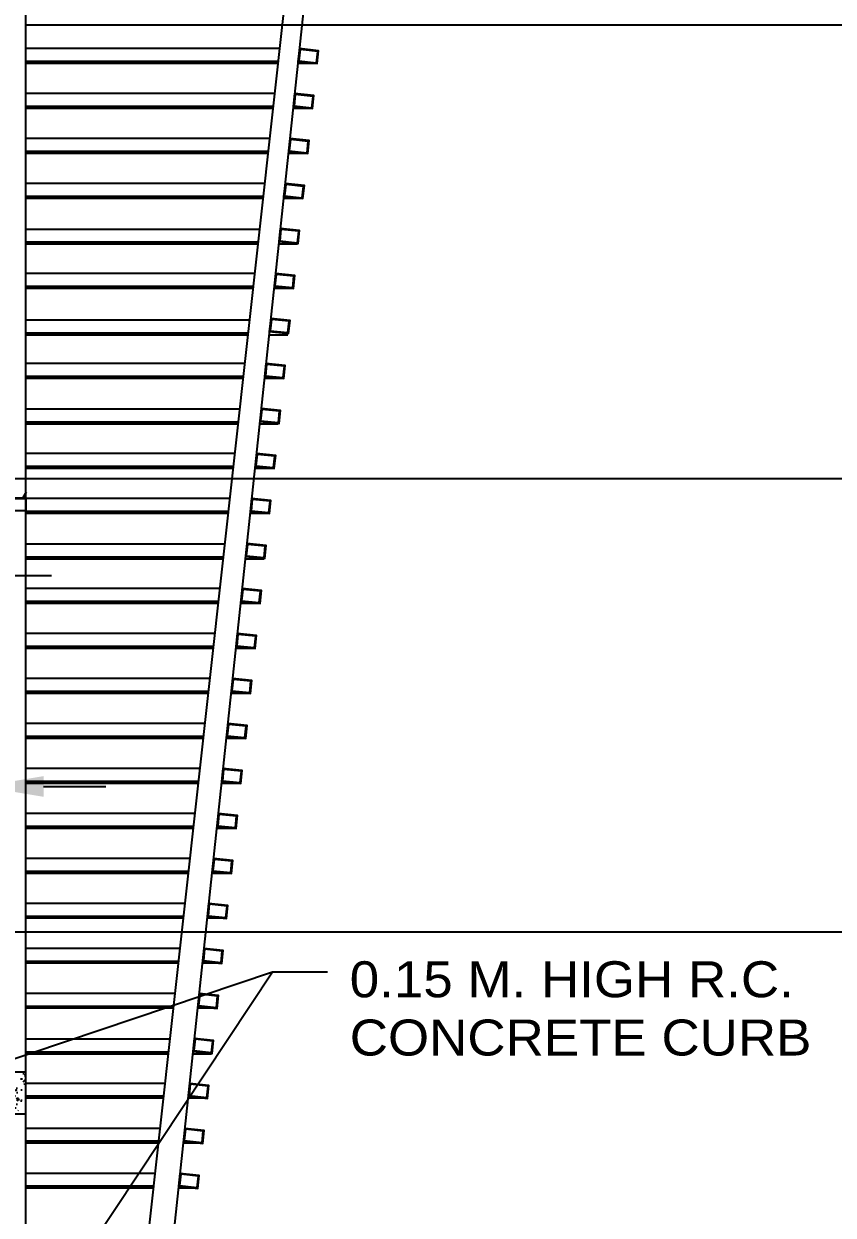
# Model space of a CAD drawing. Header units: millimetres. Extents: x 2148 to 2681, y 758 to 986.
# Drawn here: x 2216.439 to 2219.563, y 856.814 to 861.412 of the extents above; entities that cross this region are included whole.
import ezdxf

# ---------------------------------------------------------------- set-up
doc = ezdxf.new("R2010")
doc.units = ezdxf.units.MM
doc.linetypes.add('HIDDEN', pattern=[0.375, 0.25, -0.125])
for name, color, linetype in [('D', 1, 'Continuous'), ('HATCH', 8, 'Continuous'), ('L1', 1, 'Continuous'), ('Layer1', 5, 'Continuous')]:
    doc.layers.add(name, color=color, linetype=linetype)
doc.styles.add('ARIALNW', font='ARIALN.TTF')
doc.styles.add('MMTX$0$ESMX$0$X-OPTA1D', font='x-opta1d')
doc.dimstyles.new('DIM 200', dxfattribs={"dimtxt": 0.36, "dimasz": 0.35, "dimexe": 0.1, "dimexo": 0, "dimgap": 0.08, "dimtad": 1, "dimlfac": 2, "dimrnd": 0.005, "dimzin": 1, "dimdsep": 46, "dimtxsty": 'ARIALNW', "dimcen": 0.09, "dimclrd": 6, "dimclre": 6, "dimclrt": 13, "dimadec": 0, "dimazin": 0, "dimtfac": 1, "dimtofl": 0, "dimtmove": 2, "dimatfit": 3, "dimfxl": 1, "dimtolj": 1, "dimtzin": 0, "dimarcsym": 0})

# ---------------------------------------------------------------- blocks, each defined once
blk = doc.blocks.new('*D2283')
at = {"layer": 'D', "color": 6, "lineweight": -2, "ltscale": 0.5, "transparency": 16777216}
for p, q in [((2216.5462, 859.6571), (2222.1587, 859.6571)), ((2222.0587, 858.1871), (2222.0587, 859.3771)), ((2216.0391, 857.9071), (2222.1587, 857.9071))]:
    blk.add_line(p, q, dxfattribs=at)
at = {"layer": 'D', "color": 6, "ltscale": 0.5, "transparency": 16777216}
for points in [[(2222.012, 859.3771), (2222.1054, 859.3771), (2222.0587, 859.6571)], [(2222.012, 858.1871), (2222.1054, 858.1871), (2222.0587, 857.9071)]]:
    blk.add_solid(points, dxfattribs=at)
at = {"layer": 'Defpoints', "color": 0, "ltscale": 0.5, "transparency": 16777216}
for p in [(2216.5462, 859.6571), (2222.0587, 859.6571), (2216.0391, 857.9071, 0)]:
    blk.add_point(p, dxfattribs=at)
at = {"layer": 'D', "color": 13, "ltscale": 0.5, "transparency": 16777216, "insert": (2221.7949, 858.7821), "char_height": 0.36, "attachment_point": 5, "rotation": 90, "style": 'ARIALNW'}
blk.add_mtext('\\A1;3.50', dxfattribs=at)
blk = doc.blocks.new('*D2284')
at = {"layer": 'D', "color": 6, "lineweight": -2, "ltscale": 0.5, "transparency": 16777216}
for p, q in [((2216.5462, 861.408), (2222.1587, 861.408)), ((2222.0587, 859.9371), (2222.0587, 861.128)), ((2216.5462, 859.6571), (2222.1587, 859.6571))]:
    blk.add_line(p, q, dxfattribs=at)
at = {"layer": 'D', "color": 6, "ltscale": 0.5, "transparency": 16777216}
for points in [[(2222.012, 861.128), (2222.1054, 861.128), (2222.0587, 861.408)], [(2222.012, 859.9371), (2222.1054, 859.9371), (2222.0587, 859.6571)]]:
    blk.add_solid(points, dxfattribs=at)
at = {"layer": 'Defpoints', "color": 0, "ltscale": 0.5, "transparency": 16777216}
for p in [(2216.5462, 861.408, 0), (2222.0587, 861.408), (2216.5462, 859.6571)]:
    blk.add_point(p, dxfattribs=at)
at = {"layer": 'D', "color": 13, "ltscale": 0.5, "transparency": 16777216, "insert": (2221.7949, 860.5325), "char_height": 0.36, "attachment_point": 5, "rotation": 90, "style": 'ARIALNW'}
blk.add_mtext('\\A1;3.50', dxfattribs=at)
blk = doc.blocks.new('*D2289')
at = {"layer": 'D', "color": 6, "lineweight": -2, "ltscale": 0.5, "transparency": 16777216}
for p, q in [((2216.5462, 857.9071), (2222.1587, 857.9071)), ((2222.0587, 856.4371), (2222.0587, 857.6271)), ((2216.0391, 856.1571), (2222.1587, 856.1571))]:
    blk.add_line(p, q, dxfattribs=at)
at = {"layer": 'D', "color": 6, "ltscale": 0.5, "transparency": 16777216}
for points in [[(2222.012, 857.6271), (2222.1054, 857.6271), (2222.0587, 857.9071)], [(2222.012, 856.4371), (2222.1054, 856.4371), (2222.0587, 856.1571)]]:
    blk.add_solid(points, dxfattribs=at)
at = {"layer": 'Defpoints', "color": 0, "ltscale": 0.5, "transparency": 16777216}
for p in [(2216.5462, 857.9071), (2222.0587, 857.9071), (2216.0391, 856.1571, 0)]:
    blk.add_point(p, dxfattribs=at)
at = {"layer": 'D', "color": 13, "ltscale": 0.5, "transparency": 16777216, "insert": (2221.7949, 857.0321), "char_height": 0.36, "attachment_point": 5, "rotation": 90, "style": 'ARIALNW'}
blk.add_mtext('\\A1;3.50', dxfattribs=at)
blk = doc.blocks.new('*D2287')
at = {"layer": 'D', "color": 6, "lineweight": -2, "transparency": 16777216}
for p, q in [((2215.9004, 858.2917), (2215.9004, 858.5685)), ((2216.2755, 858.2917), (2216.2755, 858.5685)), ((2215.6604, 858.4685), (2215.4204, 858.4685)), ((2216.5155, 858.4685), (2216.7555, 858.4685))]:
    blk.add_line(p, q, dxfattribs=at)
at = {"layer": 'D', "color": 6, "transparency": 16777216}
for points in [[(2215.6604, 858.5085), (2215.6604, 858.4285), (2215.9004, 858.4685)], [(2216.5155, 858.5085), (2216.5155, 858.4285), (2216.2755, 858.4685)]]:
    blk.add_solid(points, dxfattribs=at)
at = {"layer": 'Defpoints', "color": 0, "transparency": 16777216}
for p in [(2216.2755, 858.4685), (2215.9004, 858.2917), (2216.2755, 858.2917, 0)]:
    blk.add_point(p, dxfattribs=at)
at = {"layer": 'D', "color": 13, "transparency": 16777216, "insert": (2216.104, 858.7715), "char_height": 0.28, "attachment_point": 5, "style": 'ARIALNW'}
blk.add_mtext('\\A1;0.75', dxfattribs=at)

msp = doc.modelspace()

# ---------------------------------------------------------------- hatches: boundary and pattern name
at = {"layer": 'D'}
h = msp.add_hatch(dxfattribs=at)
h.set_pattern_fill('AR-CONC', color=256, scale=0.0005, style=0)
h.set_pattern_definition([(50, (179.72162, -679.38913), (0.0910923345, -0.0079695428), [0.009525, -0.104775]), (355, (179.72162, -679.38913), (-0.017621413, 0.0955283214), [0.00762, -0.08382]), (100.451, (179.72921, -679.3898), (0.0734712508, 0.087558344), [0.008095, -0.089045]), (46.1842, (179.72162, -679.36373), (0.1355395204, -0.021021164), [0.0142875, -0.1571625]), (96.6356, (179.73291, -679.36548), (0.118702117, 0.123712778), [0.0121425, -0.1335675]), (351.184, (179.72162, -679.36373), (0.118702303, 0.123712559), [0.01143, -0.12573]), (21, (179.73432, -679.37008), (0.07580744, -0.0511327593), [0.009525, -0.104775]), (326, (179.73432, -679.37008), (0.0309010142, 0.092093983), [0.00762, -0.08382]), (71.4514, (179.740635, -679.37434), (0.1067082454, 0.040961429), [0.008095, -0.089045]), (37.5, (179.721617, -679.389132), (0.00154430163, 0.04227751944), [0, -0.082804, 0, -0.08509, 0, -0.0841375]), (7.5, (179.721617, -679.389132), (0.03340983126, 0.0500902874), [0, -0.048514, 0, -0.080899, 0, -0.0320675]), (327.5, (179.693296, -679.389132), (0.0677952976, -0.002864372), [0, -0.03175, 0, -0.09906, 0, -0.131445]), (317.5, (179.680596, -679.38913), (0.0740645907, 0.0127132455), [0, -0.041275, 0, -0.065786, 0, -0.093345])])
h.paths.add_polyline_path([(2216.4470241, 857.3665748), (2216.4370241, 857.3665748), (2216.4370241, 857.2049926), (2216.4470241, 857.2049926)])
h.paths.add_polyline_path([(2216.4370241, 857.3665748), (2216.2755365, 857.3665748), (2216.2755365, 857.2213493), (2216.2792237, 857.2149926), (2216.2922154, 857.2149926), (2216.2922154, 857.2639142), (2216.2872437, 857.2639142), (2216.2872437, 857.2699673), (2216.3062505, 857.2699673), (2216.3062505, 857.2639142), (2216.3016536, 857.2639142), (2216.3016536, 857.2149926), (2216.3148829, 857.2149926), (2216.3277434, 857.237164), (2216.3527434, 857.237164), (2216.3570568, 857.2395126), (2216.3613701, 857.237164), (2216.3863701, 857.237164), (2216.3992306, 857.2149926), (2216.4140886, 857.2149926), (2216.4170602, 857.2182706), (2216.4200318, 857.2149926), (2216.4370241, 857.2149926)])
h.paths.add_polyline_path([(2216.2755365, 857.3665748), (2216.1140443, 857.3665748), (2216.1140443, 857.2378799), (2216.1170429, 857.2395126), (2216.1213563, 857.237164), (2216.1463563, 857.237164), (2216.1592168, 857.2149926), (2216.1740748, 857.2149926), (2216.1770464, 857.2182706), (2216.180018, 857.2149926), (2216.194876, 857.2149926), (2216.2077365, 857.237164), (2216.2327365, 857.237164), (2216.2370499, 857.2395126), (2216.2413632, 857.237164), (2216.2663632, 857.237164), (2216.2755365, 857.2213493)])
h.paths.add_polyline_path([(2216.1040443, 857.3665748), (2216.0622371, 857.3665748, 0.065982726), (2216.0353786, 857.3504385), (2216.0353786, 857.2215978), (2216.0392099, 857.2149926), (2216.0522016, 857.2149926), (2216.0522016, 857.2639142), (2216.0472299, 857.2639142), (2216.0472299, 857.2699673), (2216.0662367, 857.2699673), (2216.0662367, 857.2639142), (2216.0616398, 857.2639142), (2216.0616398, 857.2149926), (2216.0748691, 857.2149926), (2216.0877296, 857.237164), (2216.1040443, 857.237164)])
h.paths.add_polyline_path([(2216.1140443, 857.3665748), (2216.1040443, 857.3665748), (2216.1040443, 857.237164), (2216.1127296, 857.237164), (2216.1140443, 857.2378799)])

# ---------------------------------------------------------------- linework, layer by layer
at = {"layer": 'D', "color": 3, "ltscale": 0.5}
msp.add_line((2216.4470241, 853.1570589, 0), (2216.4470241, 861.5819577, 0), dxfattribs=at)
at = {"layer": 'D', "color": 1, "linetype": 'HIDDEN', "ltscale": 0.5}
msp.add_line((2211.9470694, 861.4079523, 0), (2216.5461809, 861.4079523, 0), dxfattribs=at)
at = {"layer": 'D', "ltscale": 0.5}
for p, q in [((2212.0150672, 859.6570589, 0), (2216.5461809, 859.6570589, 0)), ((2216.4470241, 859.5790589, 0), (2216.0540322, 859.5790589, 0)), ((2216.4470241, 859.5320591, 0), (2216.1008998, 859.5320591, 0)), ((2215.9625773, 857.3665748, 0), (2216.4470241, 857.3665748, 0))]:
    msp.add_line(p, q, dxfattribs=at)
at = {"layer": 'D'}
msp.add_line((2214.7772272, 857.2049926, 0), (2216.4470241, 857.2049926, 0), dxfattribs=at)
at = {"layer": 'HATCH', "linetype": 'ByBlock', "ltscale": 0.5}
for p, q in [((2217.4257004, 861.3159927, -0.0000018), (2216.4470241, 861.3159927, 0.0000002)), ((2217.4201974, 861.266272, -0.0000018), (2216.4470241, 861.266272, 0.0000002)), ((2217.4193564, 861.2586732, -0.0000017), (2216.4470241, 861.2586732, 0.0000004)), ((2217.4064826, 861.1423569, -0.0000017), (2216.4470241, 861.1423569, 0.0000003)), ((2217.4009795, 861.0926362, -0.0000017), (2216.4470241, 861.0926362, 0.0000003)), ((2217.4001385, 861.0850374, -0.0000016), (2216.4470241, 861.0850374, 0.0000004)), ((2217.3872647, 860.9687212, -0.0000017), (2216.4470241, 860.9687212, 0.0000003)), ((2217.3817617, 860.9190004, -0.0000017), (2216.4470241, 860.9190004, 0.0000003)), ((2217.3809207, 860.9114016, -0.0000015), (2216.4470241, 860.9114016, 0.0000004)), ((2217.3680469, 860.7950854, -0.0000016), (2216.4470241, 860.7950854, 0.0000003)), ((2217.3625438, 860.7453646, -0.0000016), (2216.4470241, 860.7453646, 0.0000003)), ((2217.3617028, 860.7377658, -0.0000015), (2216.4470241, 860.7377658, 0.0000005)), ((2217.3484989, 860.6184663, -0.0000015), (2216.4470241, 860.6184663, 0.0000004)), ((2217.3429958, 860.5687456, -0.0000015), (2216.4470241, 860.5687456, 0.0000004)), ((2217.3421548, 860.5611468, -0.0000014), (2216.4470241, 860.5611468, 0.0000005)), ((2217.3296112, 860.4478138, -0.0000015), (2216.4470241, 860.4478138, 0.0000004)), ((2217.3241081, 860.3980931, -0.0000015), (2216.4470241, 860.3980931, 0.0000004)), ((2217.3232671, 860.3904943, -0.0000013), (2216.4470241, 860.3904943, 0.0000005)), ((2217.3096699, 860.2676421, -0.0000014), (2216.4470241, 860.2676421, 0.0000004)), ((2217.3041669, 860.2179213, -0.0000014), (2216.4470241, 860.2179213, 0.0000004)), ((2217.3033259, 860.2103225, -0.0000012), (2216.4470241, 860.2103225, 0.0000006)), ((2217.2911755, 860.1005422, -0.0000013), (2216.4470241, 860.1005422, 0.0000004)), ((2217.2856724, 860.0508215, -0.0000013), (2216.4470241, 860.0508215, 0.0000004)), ((2217.2848314, 860.0432227, -0.0000012), (2216.4470241, 860.0432227, 0.0000006)), ((2217.2716275, 859.9239232, -0.0000013), (2216.4470241, 859.9239232, 0.0000005)), ((2217.2661244, 859.8742025, -0.0000013), (2216.4470241, 859.8742025, 0.0000005)), ((2217.2652834, 859.8666037, -0.0000011), (2216.4470241, 859.8666037, 0.0000006)), ((2217.2527398, 859.7532707, -0.0000012), (2216.4470241, 859.7532707, 0.0000005)), ((2217.2472368, 859.7035499, -0.0000012), (2216.4470241, 859.7035499, 0.0000005)), ((2217.2463957, 859.6959511, -0.000001), (2216.4470241, 859.6959511, 0.0000006)), ((2217.233522, 859.5796349, -0.0000011), (2216.4470241, 859.5796349, 0.0000005)), ((2217.2280189, 859.5299141, -0.0000011), (2216.4470241, 859.5299141, 0.0000005)), ((2217.2271779, 859.5223154, -0.000001), (2216.4470241, 859.5223154, 0.0000007)), ((2217.2139739, 859.4030159, -0.000001), (2216.4470241, 859.4030159, 0.0000006)), ((2217.2084709, 859.3532951, -0.000001), (2216.4470241, 859.3532951, 0.0000006)), ((2217.2076299, 859.3456963, -0.0000009), (2216.4470241, 859.3456963, 0.0000007)), ((2212.0150672, 859.2820589, 0), (2216.5461809, 859.2820589, 0)), ((2217.1950863, 859.2323633, -0.000001), (2216.4470241, 859.2323633, 0.0000006)), ((2217.1895832, 859.1826426, -0.000001), (2216.4470241, 859.1826426, 0.0000006)), ((2217.1887422, 859.1750438, -0.0000008), (2216.4470241, 859.1750438, 0.0000007)), ((2217.1758684, 859.0587276, -0.0000009), (2216.4470241, 859.0587276, 0.0000006)), ((2217.1703654, 859.0090068, -0.0000009), (2216.4470241, 859.0090068, 0.0000006)), ((2217.1695243, 859.001408, -0.0000008), (2216.4470241, 859.001408, 0.0000008)), ((2217.1566506, 858.8850918, -0.0000008), (2216.4470241, 858.8850918, 0.0000007)), ((2217.1511475, 858.835371, -0.0000008), (2216.4470241, 858.835371, 0.0000006)), ((2217.1503065, 858.8277722, -0.0000007), (2216.4470241, 858.8277722, 0.0000008)), ((2217.1374327, 858.711456, -0.0000008), (2216.4470241, 858.711456, 0.0000007)), ((2217.1319297, 858.6617352, -0.0000008), (2216.4470241, 858.6617352, 0.0000007)), ((2217.1310886, 858.6541365, -0.0000006), (2216.4470241, 858.6541365, 0.0000008)), ((2217.1182149, 858.5378202, -0.0000007), (2216.4470241, 858.5378202, 0.0000007)), ((2217.1127118, 858.4880994, -0.0000007), (2216.4470241, 858.4880994, 0.0000007)), ((2217.1118708, 858.4805007, -0.0000005), (2216.4470241, 858.4805007, 0.0000009)), ((2217.098997, 858.3641844, -0.0000006), (2216.4470241, 858.3641844, 0.0000007)), ((2217.093494, 858.3144637, -0.0000006), (2216.4470241, 858.3144637, 0.0000007)), ((2217.092653, 858.3068649, -0.0000005), (2216.4470241, 858.3068649, 0.0000009)), ((2217.0797792, 858.1905486, -0.0000006), (2216.4470241, 858.1905486, 0.0000008)), ((2217.0742761, 858.1408279, -0.0000006), (2216.4470241, 858.1408279, 0.0000008)), ((2217.0734351, 858.1332291, -0.0000004), (2216.4470241, 858.1332291, 0.0000009)), ((2217.0605613, 858.0169129, -0.0000005), (2216.4470241, 858.0169129, 0.0000008)), ((2217.0550583, 857.9671921, -0.0000005), (2216.4470241, 857.9671921, 0.0000008)), ((2217.0542173, 857.9595933, -0.0000003), (2216.4470241, 857.9595933, 0.0000009)), ((2217.0413435, 857.8432771, -0.0000004), (2216.4470241, 857.8432771, 0.0000008)), ((2217.0358404, 857.7935563, -0.0000004), (2216.4470241, 857.7935563, 0.0000008)), ((2217.0349994, 857.7859575, -0.0000003), (2216.4470241, 857.7859575, 0.000001)), ((2217.0221256, 857.6696413, -0.0000004), (2216.4470241, 857.6696413, 0.0000009)), ((2217.0166226, 857.6199205, -0.0000004), (2216.4470241, 857.6199205, 0.0000008)), ((2217.0157816, 857.6123218, -0.0000002), (2216.4470241, 857.6123218, 0.000001)), ((2217.0025776, 857.4930223, -0.0000003), (2216.4470241, 857.4930223, 0.0000009)), ((2216.9970746, 857.4433015, -0.0000003), (2216.4470241, 857.4433015, 0.0000009)), ((2216.9962335, 857.4357027, -0.0000001), (2216.4470241, 857.4357027, 0.000001)), ((2216.9836899, 857.3223697, -0.0000002), (2216.4470241, 857.3223697, 0.0000009)), ((2216.9781869, 857.272649, -0.0000002), (2216.4470241, 857.272649, 0.0000009)), ((2216.9773459, 857.2650502, -0.0000001), (2216.4470241, 857.2650502, 0.0000011)), ((2216.9644721, 857.1487339, -0.0000001), (2216.4470241, 857.1487339, 0.0000009)), ((2216.958969, 857.0990132, -0.0000001), (2216.4470241, 857.0990132, 0.0000009)), ((2216.958128, 857.0914144, 0), (2216.4470241, 857.0914144, 0.0000011)), ((2216.9452542, 856.9750982, -0.0000001), (2216.4470241, 856.9750982, 0.000001)), ((2216.9397512, 856.9253774, -0.0000001), (2216.4470241, 856.9253774, 0.000001)), ((2216.9389102, 856.9177786, 0.0000001), (2216.4470241, 856.9177786, 0.0000011))]:
    msp.add_line(p, q, dxfattribs=at)
at = {"layer": 'HATCH', "ltscale": 0.5}
for p, q in [((2216.0540322, 859.5820589, 0), (2216.4470241, 859.5820589, 0)), ((2216.4477503, 859.6042302, 0), (2216.4348898, 859.5820589, 0)), ((2216.4470241, 859.5820589, 0), (2216.4471687, 859.5320591, 0))]:
    msp.add_line(p, q, dxfattribs=at)
at = {"layer": 'L1', "ltscale": 0.5, "extrusion": (3.45999e-10, 6.53852e-09, 1)}
for points, elevation in [([(2217.5005309, 861.2689386), (2217.5691456, 861.2616564), (2217.5737893, 861.3054107), (2217.5051746, 861.3126929)], 0.0000044), ([(2217.4821027, 861.0953028), (2217.5507174, 861.0880207), (2217.5553611, 861.1317749), (2217.4867464, 861.1390571)], 0.0000045), ([(2217.4636745, 860.921667), (2217.5322892, 860.9143849), (2217.5369329, 860.9581391), (2217.4683182, 860.9654213)], 0.0000046), ([(2217.4452464, 860.7480312), (2217.513861, 860.7407491), (2217.5185047, 860.7845034), (2217.4498901, 860.7917855)], 0.0000046), ([(2217.4268182, 860.5743955), (2217.4954328, 860.5671133), (2217.5000765, 860.6108676), (2217.4314619, 860.6181497)], 0.0000047), ([(2217.40839, 860.4007597), (2217.4770047, 860.3934775), (2217.4816484, 860.4372318), (2217.4130337, 860.4445139)], 0.0000048), ([(2217.3899618, 860.2271239), (2217.4585765, 860.2198417), (2217.4632202, 860.263596), (2217.3946055, 860.2708782)], 0.0000048), ([(2217.3715337, 860.0534881), (2217.4401483, 860.046206), (2217.444792, 860.0899602), (2217.3761773, 860.0972424)], 0.0000049), ([(2217.3531055, 859.8798523), (2217.4217201, 859.8725702), (2217.4263638, 859.9163244), (2217.3577492, 859.9236066)], 0.000005), ([(2217.3346773, 859.7062166), (2217.4032919, 859.6989344), (2217.4079356, 859.7426887), (2217.339321, 859.7499708)], 0.000005), ([(2217.3162491, 859.5325808), (2217.3848638, 859.5252986), (2217.3895075, 859.5690529), (2217.3208928, 859.576335)], 0.0000051), ([(2217.2978209, 859.358945), (2217.3664356, 859.3516628), (2217.3710793, 859.3954171), (2217.3024646, 859.4026993)], 0.0000052), ([(2217.2793928, 859.1853092), (2217.3480074, 859.178027), (2217.3526511, 859.2217813), (2217.2840364, 859.2290635)], 0.0000052), ([(2217.2609646, 859.0116734), (2217.3295792, 859.0043913), (2217.3342229, 859.0481455), (2217.2656083, 859.0554277)], 0.0000053), ([(2217.2425364, 858.8380376), (2217.311151, 858.8307555), (2217.3157947, 858.8745098), (2217.2471801, 858.8817919)], 0.0000054), ([(2217.2241082, 858.6644019), (2217.2927229, 858.6571197), (2217.2973666, 858.700874), (2217.2287519, 858.7081561)], 0.0000054), ([(2217.20568, 858.4907661), (2217.2742947, 858.4834839), (2217.2789384, 858.5272382), (2217.2103237, 858.5345203)], 0.0000055), ([(2217.1872519, 858.3171303), (2217.2558665, 858.3098481), (2217.2605102, 858.3536024), (2217.1918955, 858.3608846)], 0.0000056), ([(2217.1688237, 858.1434945), (2217.2374383, 858.1362124), (2217.242082, 858.1799666), (2217.1734674, 858.1872488)], 0.0000056), ([(2217.1503955, 857.9698587), (2217.2190101, 857.9625766), (2217.2236538, 858.0063308), (2217.1550392, 858.013613)], 0.0000057), ([(2217.1503955, 857.9698587), (2217.2190101, 857.9625766), (2217.2236538, 858.0063308), (2217.1550392, 858.013613)], 0.0000057), ([(2217.1319673, 857.7962229), (2217.200582, 857.7889408), (2217.2052257, 857.8326951), (2217.136611, 857.8399772)], 0.0000058), ([(2217.1135391, 857.6225872), (2217.1821538, 857.615305), (2217.1867975, 857.6590593), (2217.1181828, 857.6663414)], 0.0000058), ([(2217.095111, 857.4489514), (2217.1637256, 857.4416692), (2217.1683693, 857.4854235), (2217.0997546, 857.4927057)], 0.0000059), ([(2217.0766828, 857.2753156), (2217.1452974, 857.2680334), (2217.1499411, 857.3117877), (2217.0813265, 857.3190699)], 0.000006), ([(2217.0582546, 857.1016798), (2217.1268692, 857.0943977), (2217.1315129, 857.1381519), (2217.0628983, 857.1454341)], 0.000006), ([(2217.0398264, 856.928044), (2217.1084411, 856.9207619), (2217.1130848, 856.9645161), (2217.0444701, 856.9717983)], 0.0000061)]:
    msp.add_lwpolyline(points, close=True, dxfattribs=dict(at, elevation=elevation))
at = {"layer": 'Layer1', "ltscale": 0.05}
for p, q in [((2217.4449183, 861.4896285, 0), (2216.8464135, 856.0820589, 0.0000001)), ((2217.5209362, 861.4896285, 0), (2216.9470241, 856.0820589, 0.0000001)), ((2217.5688289, 861.2586732, -0.000002), (2217.4964246, 861.2586732, -0.0000018)), ((2217.5504008, 861.0850374, -0.0000019), (2217.4779964, 861.0850374, -0.0000018)), ((2217.5319726, 860.9114016, -0.0000018), (2217.4595682, 860.9114016, -0.0000017)), ((2217.5135444, 860.7377658, -0.0000018), (2217.44114, 860.7377658, -0.0000016)), ((2217.4947996, 860.5611468, -0.0000017), (2217.4223952, 860.5611468, -0.0000016)), ((2217.476688, 860.3904943, -0.0000016), (2217.4042837, 860.3904943, -0.0000015)), ((2217.4575662, 860.2103225, -0.0000016), (2217.3851618, 860.2103225, -0.0000014)), ((2217.4398317, 860.0432227, -0.0000015), (2217.3674273, 860.0432227, -0.0000013)), ((2217.4210869, 859.8666037, -0.0000014), (2217.3486825, 859.8666037, -0.0000013)), ((2217.4029753, 859.6959511, -0.0000014), (2217.330571, 859.6959511, -0.0000012)), ((2217.3845471, 859.5223154, -0.0000013), (2217.3121428, 859.5223154, -0.0000011)), ((2217.3658024, 859.3456963, -0.0000012), (2217.293398, 859.3456963, -0.0000011)), ((2217.3476908, 859.1750438, -0.0000012), (2217.2752864, 859.1750438, -0.000001)), ((2217.3292626, 859.001408, -0.0000011), (2217.2568582, 859.001408, -0.0000009)), ((2217.3108344, 858.8277722, -0.000001), (2217.2384301, 858.8277722, -0.0000009)), ((2217.2924062, 858.6541365, -0.000001), (2217.2200019, 858.6541365, -0.0000008)), ((2217.2739781, 858.4805007, -0.0000009), (2217.2015737, 858.4805007, -0.0000007)), ((2217.2555499, 858.3068649, -0.0000008), (2217.1831455, 858.3068649, -0.0000007)), ((2217.2371217, 858.1332291, -0.0000008), (2217.1647173, 858.1332291, -0.0000006)), ((2217.2186935, 857.9595933, -0.0000007), (2217.1462892, 857.9595933, -0.0000005)), ((2217.2002653, 857.7859575, -0.0000006), (2217.127861, 857.7859575, -0.0000005)), ((2217.1818372, 857.6123218, -0.0000005), (2217.1094328, 857.6123218, -0.0000004)), ((2217.1630924, 857.4357027, -0.0000005), (2217.090688, 857.4357027, -0.0000003)), ((2217.1449808, 857.2650502, -0.0000004), (2217.0725764, 857.2650502, -0.0000003)), ((2217.1265526, 857.0914144, -0.0000003), (2217.0541483, 857.0914144, -0.0000002)), ((2217.1081244, 856.9177786, -0.0000003), (2217.0357201, 856.9177786, -0.0000001))]:
    msp.add_line(p, q, dxfattribs=at)
at = {"layer": 'Layer1', "ltscale": 0.05, "extrusion": (3.45999e-10, 6.53852e-09, 1)}
for points, elevation in [([(2217.497231, 861.266272), (2217.5718122, 861.2583566), (2217.5770891, 861.3080773), (2217.502508, 861.3159927)], 0.0000044), ([(2217.4788029, 861.0926362), (2217.553384, 861.0847208), (2217.5586609, 861.1344416), (2217.4840798, 861.1423569)], 0.0000045), ([(2217.4603747, 860.9190004), (2217.5349558, 860.911085), (2217.5402328, 860.9608058), (2217.4656516, 860.9687212)], 0.0000046), ([(2217.4419465, 860.7453646), (2217.5165277, 860.7374492), (2217.5218046, 860.78717), (2217.4472234, 860.7950854)], 0.0000046), ([(2217.4235183, 860.5717288), (2217.4980995, 860.5638134), (2217.5033764, 860.6135342), (2217.4287953, 860.6214496)], 0.0000047), ([(2217.4050901, 860.3980931), (2217.4796713, 860.3901777), (2217.4849482, 860.4398984), (2217.4103671, 860.4478138)], 0.0000048), ([(2217.386662, 860.2244573), (2217.4612431, 860.2165419), (2217.46652, 860.2662626), (2217.3919389, 860.274178)], 0.0000048), ([(2217.3682338, 860.0508215), (2217.4428149, 860.0429061), (2217.4480919, 860.0926269), (2217.3735107, 860.1005422)], 0.0000049), ([(2217.3498056, 859.8771857), (2217.4243868, 859.8692703), (2217.4296637, 859.9189911), (2217.3550825, 859.9269065)], 0.000005), ([(2217.3313774, 859.7035499), (2217.4059586, 859.6956345), (2217.4112355, 859.7453553), (2217.3366544, 859.7532707)], 0.000005), ([(2217.3129493, 859.5299141), (2217.3875304, 859.5219988), (2217.3928073, 859.5717195), (2217.3182262, 859.5796349)], 0.0000051), ([(2217.2945211, 859.3562784), (2217.3691022, 859.348363), (2217.3743791, 859.3980837), (2217.299798, 859.4059991)], 0.0000052), ([(2217.2760929, 859.1826426), (2217.350674, 859.1747272), (2217.355951, 859.2244479), (2217.2813698, 859.2323633)], 0.0000052), ([(2217.2576647, 859.0090068), (2217.3322459, 859.0010914), (2217.3375228, 859.0508122), (2217.2629416, 859.0587276)], 0.0000053), ([(2217.2392365, 858.835371), (2217.3138177, 858.8274556), (2217.3190946, 858.8771764), (2217.2445135, 858.8850918)], 0.0000054), ([(2217.2208084, 858.6617352), (2217.2953895, 858.6538198), (2217.3006664, 858.7035406), (2217.2260853, 858.711456)], 0.0000054), ([(2217.2023802, 858.4880994), (2217.2769613, 858.4801841), (2217.2822382, 858.5299048), (2217.2076571, 858.5378202)], 0.0000055), ([(2217.183952, 858.3144637), (2217.2585331, 858.3065483), (2217.2638101, 858.356269), (2217.1892289, 858.3641844)], 0.0000056), ([(2217.1655238, 858.1408279), (2217.240105, 858.1329125), (2217.2453819, 858.1826333), (2217.1708007, 858.1905486)], 0.0000056), ([(2217.1470956, 857.9671921), (2217.2216768, 857.9592767), (2217.2269537, 858.0089975), (2217.1523726, 858.0169129)], 0.0000057), ([(2217.1470956, 857.9671921), (2217.2216768, 857.9592767), (2217.2269537, 858.0089975), (2217.1523726, 858.0169129)], 0.0000057), ([(2217.1286675, 857.7935563), (2217.2032486, 857.7856409), (2217.2085255, 857.8353617), (2217.1339444, 857.8432771)], 0.0000058), ([(2217.1102393, 857.6199205), (2217.1848204, 857.6120051), (2217.1900973, 857.6617259), (2217.1155162, 857.6696413)], 0.0000058), ([(2217.0918111, 857.4462848), (2217.1663922, 857.4383694), (2217.1716692, 857.4880901), (2217.097088, 857.4960055)], 0.0000059), ([(2217.0733829, 857.272649), (2217.1479641, 857.2647336), (2217.153241, 857.3144543), (2217.0786598, 857.3223697)], 0.000006), ([(2217.0549547, 857.0990132), (2217.1295359, 857.0910978), (2217.1348128, 857.1408186), (2217.0602317, 857.1487339)], 0.000006), ([(2217.0365266, 856.9253774), (2217.1111077, 856.917462), (2217.1163846, 856.9671828), (2217.0418035, 856.9750982)], 0.0000061)]:
    msp.add_lwpolyline(points, close=True, dxfattribs=dict(at, elevation=elevation))

# ---------------------------------------------------------------- texts
at = {"color": 2, "style": 'MMTX$0$ESMX$0$X-OPTA1D', "text_generation_flag": 6, "width": 1.1}
for s, p in [('0.15 M. HIGH R.C.', (2217.6970138, 857.6549099, 0)), ('CONCRETE CURB', (2217.6970138, 857.4300912, 0))]:
    msp.add_text(s, height=0.138915, rotation=180, dxfattribs=at).set_placement(p)

# ---------------------------------------------------------------- dimensions: what is measured, and where the dimension line sits
at = {"layer": 'D', "ltscale": 0.5}
for base, p1, p2, picture, middle in [((2222.0586899, 861.4079523, 0), (2216.5461809, 859.6570589, 0), (2216.5461809, 861.4079523, 0), '*D2284', (2221.7948836, 860.5325056, 0)), ((2222.0586899, 859.6570589, 0), (2216.0390619, 857.9070589, 0.0000001), (2216.5461809, 859.6570589, 0), '*D2283', (2221.7948836, 858.7820589, 0)), ((2222.0586899, 857.9070589, 0), (2216.0390619, 856.1570589, 0.0000001), (2216.5461809, 857.9070589, 0), '*D2289', (2221.7948836, 857.0320589, 0))]:
    dim = msp.add_linear_dim(base=base, p1=p1, p2=p2, angle=90, dimstyle='DIM 200', override={"dimasz": 0.28, "dimfxl": 0.18}, dxfattribs=at)
    dim.commit()
    dim.dimension.update_dxf_attribs({"geometry": picture, "text_midpoint": middle})
at = {"layer": 'D'}
dim = msp.add_linear_dim(base=(2216.2755365, 858.4685, 0), p1=(2215.9003883, 858.2916925, 0), p2=(2216.2755365, 858.2916925, 0), dimstyle='DIM 200', override={"dimtxt": 0.28, "dimasz": 0.24, "dimfxl": 0.03}, dxfattribs=at)
dim.commit()
dim.dimension.update_dxf_attribs({"geometry": '*D2287', "text_midpoint": (2216.1040443, 858.7714977, 0), "dimtype": 160})

# ---------------------------------------------------------------- leaders
for points in [[(2215.949458, 855.5716512, 0), (2217.3990586, 857.7535751, 0), (2217.6108554, 857.7535751, 0)], [(2216.1495817, 857.3326149, 0), (2217.3990586, 857.7535751, 0), (2217.6108554, 857.7535751, 0)]]:
    msp.add_leader(points, dimstyle='DIM 200', override={"dimasz": 0.2, "dimtad": 0, "dimfxl": 0.03}, dxfattribs=at)

doc.saveas('drawing.dxf')
